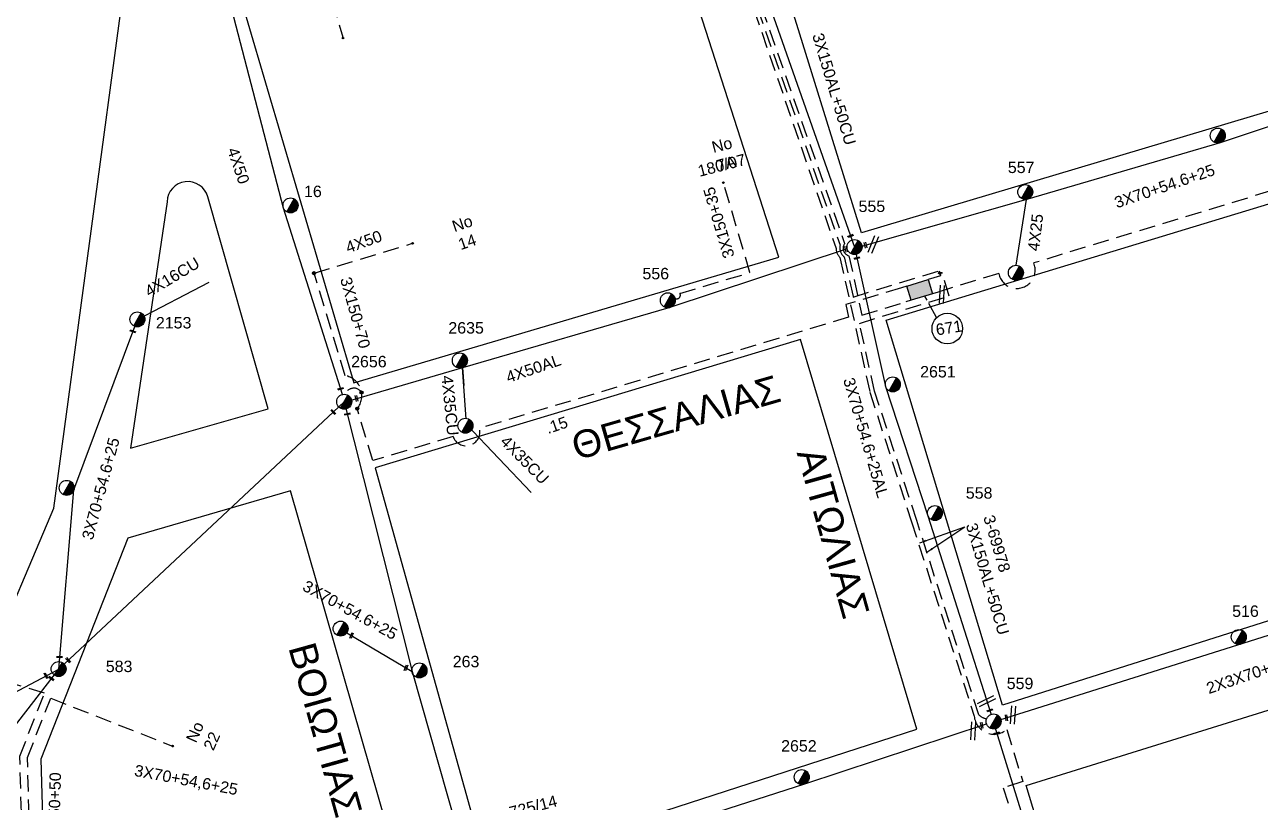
# Model space of a CAD drawing. Header units: millimetres. Extents: x 771 to 3391, y 686 to 1835.
# Drawn here: x 2200.2 to 2394.8, y 1501 to 1623.4 of the extents above; entities that cross this region are included whole.
import ezdxf

# ---------------------------------------------------------------- set-up
doc = ezdxf.new("R2010")
doc.units = ezdxf.units.MM
doc.linetypes.add('DASHED', pattern=[19.05, 12.7, -6.35])
for name, color, linetype in [('Link Box 4 Διευθύνσεων', 7, 'Continuous'), ('Άγνωστα', 7, 'Continuous'), ('Γυμνά εναέρια ΧΤ (3Φ)   4x16CU', 7, 'Continuous'), ('Γυμνά εναέρια ΧΤ (3Φ)   4x35CU', 7, 'Continuous'), ('Γυμνά εναέρια ΧΤ και ΦΟΠ (3Φ)   4x50+16AL', 7, 'Continuous'), ('Εναέρια παροχή ΧΤ 4x16', 7, 'SYN_LINE'), ('Εναέρια παροχή ΧΤ 4x25', 7, 'SYN_LINE'), ('Επιγραφές - Σχήματα', 7, 'Continuous'), ('Καλώδια ΧΤ   3x150+50CU', 7, 'DASHED'), ('Καλώδια ΧΤ   3x150+70AL', 7, 'DASHED'), ('Καλώδια ΧΤ   3x150AL+50CU', 7, 'DASHED'), ('Μηχανική τομή', 7, 'Continuous'), ('Στύλος ΦΜ', 7, 'Continuous'), ('Στύλος ΦΜ @ 1', 7, 'Continuous'), ('Συνδέσεις', 7, 'Continuous'), ('Συνεστραμμένα ΧΤ   3x70+54.6+25 AL', 7, 'SYN_LINE'), ('Συνεστραμμένα ΧΤ   4x120+25 AL', 7, 'SYN_LINE'), ('Τομή', 7, 'Continuous'), ('Υπόβαθρο ΔΕΗ', 7, 'Continuous'), ('Υπόγεια Καλώδια Δικτύου ΧΤ   .15', 7, 'DASHED'), ('Υπόγεια καλώδια Παροχών ΧΤ   4x50AL', 7, 'DASHED')]:
    doc.layers.add(name, color=color, linetype=linetype)
doc.styles.add('arial', font='arial.ttf')
doc.styles.get("Standard").update_dxf_attribs({"font": 'arial.ttf'})
doc.linetypes.add('SYN_LINE', pattern='A,0.5,-0.0001,["/\\/\\/\\/",Standard,S=0.1,R=0,X=0,Y=-0.05],-0.25', length=0.7501)
doc.dimstyles.new('ISO-25', dxfattribs={"dimtxt": 2.5, "dimasz": 2.5, "dimexe": 1.25, "dimexo": 0.625, "dimtad": 1, "dimtxsty": 'Standard', "dimcen": 2.5, "dimadec": 0, "dimazin": 0, "dimtfac": 1, "dimtmove": 0, "dimatfit": 3, "dimfxl": 1, "dimarcsym": 0})

# ---------------------------------------------------------------- blocks, each defined once
blk = doc.blocks.new('LINK BOX 4 ΑΝΑΧΩΡΗΣΕΩΝ')
at = {"layer": 'Link Box 4 Διευθύνσεων', "ltscale": 40}
blk.add_hatch(color=256, dxfattribs=at).paths.add_polyline_path([(-3.54, 0), (-3.54, -4.67), (3.54, -4.67), (3.54, 0)])
for p, q in [((-3.54, 0), (-5.33, 0)), ((5.33, 0), (3.54, 0)), ((-3.54, -4.67), (-5.33, -4.67)), ((5.33, -4.67), (3.54, -4.67))]:
    blk.add_line(p, q, dxfattribs=at)
blk.add_lwpolyline([(-3.54, -4.67), (-3.54, 0), (3.54, 0), (3.54, -4.67)], close=True, dxfattribs=at)
blk = doc.blocks.new('ΥΠΑΡΧΩΝ ΤΣΙΜΕΝΤΕΝΙΟΣ ΣΤΥΛΟΣ')
at = {"layer": 'Στύλος ΦΜ'}
blk.add_hatch(color=7, dxfattribs=at).paths.add_polyline_path([(-1.29, -2.28, 0.574793), (2.62, 0, 0.268822), (1.3, 2.27)])
at = {"layer": 'Στύλος ΦΜ', "color": 7}
blk.add_line((-1.29, -2.28), (1.3, 2.27), dxfattribs=at)
blk.add_circle((0, 0), 2.62, dxfattribs=at)
at = {"layer": 'Στύλος ΦΜ', "flags": 4}
for tag, p in [('ΑΡΙΘΜΟΣ', (-4.68, 8.05)), ('ΤΥΠΟΣ', (-4.91, 3.03))]:
    blk.add_attdef(tag, p, '', height=4, dxfattribs=at)
blk = doc.blocks.new('ΜΗΧΑΝΙΚΗ ΤΟΜΗ')
at = {"layer": 'Μηχανική τομή', "ltscale": 40}
for p, q in [((-1.89, 0.78), (1.89, 0.78)), ((1.89, 0), (-1.89, 0))]:
    blk.add_line(p, q, dxfattribs=at)
blk = doc.blocks.new('ΤΟΜΗ')
at = {"layer": 'Τομή', "ltscale": 40}
for p, q in [((-5.68, 0), (5.68, 0)), ((5.68, -2.33), (-5.68, -2.33))]:
    blk.add_line(p, q, dxfattribs=at)
blk = doc.blocks.new('_ΣΥΝΔΕΣΗ')
at = {"layer": 'Συνδέσεις', "linetype": 'SYN_LINE', "ltscale": 40}
blk.add_hatch(color=256, dxfattribs=at).paths.add_polyline_path([(0.5, -0.01, 1), (-0.5, -0.01, 1)])
at = {"layer": 'Συνδέσεις'}
blk.add_circle((0, -0.01), 0.5, dxfattribs=at)
blk = doc.blocks.new('TSONTA XT1')
at = {"ltscale": 40}
h = blk.add_hatch(color=256, dxfattribs=at)
h.dxf.hatch_style = 1
h.paths.add_polyline_path([(595.96, 2487.66), (597.07, 2488.77), (595.96, 2489.87), (594.85, 2488.77)])
blk.add_lwpolyline([(594.85, 2488.77), (595.96, 2489.87), (597.07, 2488.77), (595.96, 2487.66)], close=True, dxfattribs=at)

msp = doc.modelspace()

# ---------------------------------------------------------------- linework, layer by layer
at = {"layer": 'Άγνωστα', "color": 133, "linetype": 'DASHED', "ltscale": 0.2}
msp.add_lwpolyline([(2302.6054, 1580.28836, 0.760669715), (2303.36174, 1581.08025), (2314.40371, 1584.34415), (2310.21538, 1598.51355)], format="xyb", dxfattribs=at)
at = {"layer": 'Γυμνά εναέρια ΧΤ (3Φ)   4x35CU', "color": 133}
for points in [[(2269.69394, 1561.33342), (2269.138, 1569.36753), (2269.33086, 1566.58039)], [(2279.95209, 1549.71515), (2269.75641, 1560.43068), (2269.75144, 1560.50242)]]:
    msp.add_lwpolyline(points, dxfattribs=at)
at = {"layer": 'Γυμνά εναέρια ΧΤ και ΦΟΠ (3Φ)   4x50+16AL', "color": 173, "linetype": 'Continuous', "ltscale": 0.2}
msp.add_lwpolyline([(2250.22137, 1565.15989), (2240.96136, 1594.49342), (2230.77915, 1633.71736)], dxfattribs=at)
at = {"layer": 'Γυμνά εναέρια ΧΤ και ΦΟΠ (3Φ)   4x50+16AL', "color": 133, "linetype": 'Continuous', "ltscale": 0.2}
msp.add_lwpolyline([(2329.72186, 1588.07968), (2301.62732, 1578.81486), (2269.138, 1569.36753), (2251.01384, 1564.0339)], dxfattribs=at)
at = {"layer": 'Εναέρια παροχή ΧΤ 4x16', "color": 2, "linetype": 'SYN_LINE', "ltscale": 20}
msp.add_lwpolyline([(2217.94861, 1576.98798), (2229.26001, 1582.84624)], dxfattribs=at)
at = {"layer": 'Εναέρια παροχή ΧΤ 4x25', "color": 5, "linetype": 'Continuous', "ltscale": 0.2}
msp.add_lwpolyline([(2356.32934, 1585.5026), (2357.92797, 1595.86772)], dxfattribs=at)
at = {"layer": 'Καλώδια ΧΤ   3x150+50CU', "color": 2, "linetype": 'DASHED', "ltscale": 0.2}
msp.add_lwpolyline([(2307.80651, 1694.31689, 0.617855335), (2303.87028, 1689.74731), (2304.40308, 1672.38382, 0.305282841), (2305.76822, 1669.28327), (2306.21467, 1656.06984, 0.134552215), (2307.67695, 1653.67368), (2315.00273, 1625.78292), (2327.9699, 1588.13123, 0.203006281), (2328.5739, 1586.71162), (2333.29204, 1565.50222), (2339.83672, 1545.13426), (2349.71102, 1514.51809, 0.608622879), (2354.81984, 1512.41433), (2357.36615, 1504.2069), (2354.28186, 1503.25001), (2362.49201, 1476.78657), (2367.19553, 1461.54593), (2387.85221, 1467.96832)], format="xyb", dxfattribs=at)
at = {"layer": 'Καλώδια ΧΤ   3x150+50CU', "color": 27, "linetype": 'DASHED', "ltscale": 0.2}
for points in [[(2307.75091, 1693.71413, 0.62956351), (2304.42063, 1689.97728), (2305.05591, 1672.33343, 0.35088089), (2306.40263, 1669.67835), (2306.93805, 1656.23584, 0.198771607), (2308.39873, 1653.83806), (2315.58563, 1625.95926), (2328.60478, 1588.6692, 0.306499576), (2329.25733, 1586.80592), (2330.65775, 1580.50316), (2344.16856, 1584.61032), (2344.38744, 1583.84235), (2343.33945, 1583.5241)], [(2351.66799, 1514.0924, -0.129099598), (2350.42058, 1514.72883), (2340.67061, 1545.33278), (2334.00817, 1565.69092), (2331.64006, 1576.36032), (2345.7905, 1580.66114), (2344.69407, 1584.26857, 0.482948742), (2344.48676, 1584.30354)]]:
    msp.add_lwpolyline(points, format="xyb", dxfattribs=at)
at = {"layer": 'Καλώδια ΧΤ   3x150+50CU', "color": 173, "linetype": 'DASHED', "ltscale": 0.2}
msp.add_lwpolyline([(2307.68158, 1692.96247, 0.654122819), (2305.10018, 1690.26124), (2305.8063, 1672.26132, 0.442526595), (2307.12708, 1670.23318), (2307.69366, 1656.12101, 0.254242829), (2309.08124, 1654.15594), (2316.22591, 1626.15295), (2329.30298, 1588.91439, 0.516643466), (2329.97472, 1586.98878), (2332.03678, 1577.65239), (2338.9192, 1579.74247)], format="xyb", dxfattribs=at)
at = {"layer": 'Καλώδια ΧΤ   3x150+50CU', "color": 30, "linetype": 'DASHED', "ltscale": 0.2}
msp.add_lwpolyline([(2454.79574, 1611.84467), (2453.80761, 1615.20717), (2422.07565, 1605.8505), (2421.88069, 1604.9586), (2359.08563, 1585.8667, -1.104831765), (2353.57031, 1584.19179), (2344.01767, 1581.2908)], format="xyb", dxfattribs=at)
at = {"layer": 'Καλώδια ΧΤ   3x150+50CU', "linetype": 'DASHED', "ltscale": 0.2}
msp.add_lwpolyline([(2332.03738, 1577.65257), (2332.03738, 1577.65257)], dxfattribs=at)
at = {"layer": 'Καλώδια ΧΤ   3x150+50CU', "color": 151, "linetype": 'DASHED', "ltscale": 0.2}
msp.add_lwpolyline([(2207.18012, 1468.67259, 0.913197862), (2206.24816, 1469.35388), (2200.33319, 1476.44557), (2199.42786, 1508.24191), (2203.32714, 1518.15634), (2182.16755, 1524.29321), (2179.53288, 1514.77973)], format="xyb", dxfattribs=at)
at = {"layer": 'Καλώδια ΧΤ   3x150+50CU', "color": 1, "linetype": 'DASHED', "ltscale": 0.2}
msp.add_lwpolyline([(2192.09615, 1475.66644), (2201.54578, 1476.02027), (2200.63435, 1508.03093), (2204.30029, 1517.35204), (2223.48957, 1509.805)], dxfattribs=at)
at = {"layer": 'Καλώδια ΧΤ   3x150+70AL', "color": 6, "linetype": 'DASHED', "ltscale": 0.2}
msp.add_lwpolyline([(2258.704, 1642.15951, 0.669532434), (2258.15271, 1641.6278), (2245.52464, 1637.99699), (2250.29963, 1621.38947)], format="xyb", dxfattribs=at)
at = {"layer": 'Καλώδια ΧΤ   3x150+70AL', "color": 173, "linetype": 'DASHED', "ltscale": 0.2}
msp.add_lwpolyline([(2252.56441, 1562.9426, 0.573466153), (2250.65348, 1568.1216), (2245.76219, 1584.2635)], format="xyb", dxfattribs=at)
msp.add_arc((2252.02776, 1564.70225), 1.449, 32.3769279, 160.557976, dxfattribs=at)
at = {"layer": 'Συνεστραμμένα ΧΤ   3x70+54.6+25 AL', "color": 5, "linetype": 'SYN_LINE', "ltscale": 20}
msp.add_lwpolyline([(2332.03234, 1588.50305), (2358.20781, 1595.94731), (2388.5031, 1604.81954), (2422.40398, 1616.11991), (2412.17331, 1649.91587), (2404.7622, 1684.11662), (2401.22323, 1706.7755), (2401.22323, 1706.7755)], dxfattribs=at)
at = {"layer": 'Συνεστραμμένα ΧΤ   3x70+54.6+25 AL', "color": 133, "ltscale": 20}
msp.add_lwpolyline([(2309.91076, 1656.14033), (2317.49279, 1626.42311), (2330.86349, 1588.37671), (2335.76535, 1566.41175), (2342.42654, 1546.05743), (2352.38717, 1514.79227)], dxfattribs=at)
at = {"layer": 'Συνεστραμμένα ΧΤ   3x70+54.6+25 AL', "color": 2, "linetype": 'SYN_LINE', "ltscale": 20}
msp.add_lwpolyline([(2186.63944, 1511.12784), (2195.13414, 1508.48632), (2205.55113, 1521.93489), (2207.94532, 1550.12316), (2217.53546, 1575.8855)], dxfattribs=at)
at = {"layer": 'Συνεστραμμένα ΧΤ   3x70+54.6+25 AL', "color": 30, "ltscale": 20}
for points in [[(2186.67824, 1511.96809), (2205.55113, 1521.93489), (2250.50839, 1564.01577)], [(2250.50839, 1564.01577), (2261.19941, 1521.53522), (2270.9176, 1487.37491), (2279.66876, 1458.08505), (2287.13412, 1436.89421)], [(2352.73252, 1513.61392), (2397.03238, 1527.55758), (2439.44204, 1540.729)]]:
    msp.add_lwpolyline(points, dxfattribs=at)
at = {"layer": 'Συνεστραμμένα ΧΤ   3x70+54.6+25 AL', "color": 30, "ltscale": 15}
msp.add_lwpolyline([(2250.92827, 1527.65348), (2261.19941, 1521.53522)], dxfattribs=at)
at = {"layer": 'Συνεστραμμένα ΧΤ   3x70+54.6+25 AL', "color": 27, "ltscale": 20}
msp.add_lwpolyline([(2374.24535, 1444.16262), (2352.73327, 1513.6115)], dxfattribs=at)
at = {"layer": 'Συνεστραμμένα ΧΤ   4x120+25 AL', "color": 151, "linetype": 'SYN_LINE', "ltscale": 20}
msp.add_lwpolyline([(2208.43103, 1467.85942), (2236.31901, 1476.03022), (2270.9176, 1487.37491), (2297.58991, 1495.67158), (2323.03293, 1503.84942), (2351.65244, 1513.30907)], dxfattribs=at)
at = {"layer": 'Υπόβαθρο ΔΕΗ'}
for points in [[(2311.80178, 1655.59511), (2393.74243, 1679.40861), (2410.21421, 1613.97542), (2331.94021, 1590.58892), (2311.80178, 1655.59511)], [(2252.00929, 1567.01341), (2318.95451, 1586.80174), (2297.95467, 1651.98198), (2232.53605, 1633.17284), (2252.00929, 1567.01341)], [(2113.14368, 1545.55618), (2194.0702, 1522.08523), (2204.78948, 1547.28419), (2215.99885, 1630.62953), (2174.63274, 1631.33916), (2139.1405, 1638.93281), (2113.14368, 1545.55618)], [(2335.85007, 1576.86349), (2413.37759, 1600.43457), (2428.34388, 1539.74275), (2354.14643, 1516.22317), (2335.85007, 1576.86349)], [(2342.2801, 1579.99536), (2341.91659, 1580.65273)], [(2343.79429, 1577.25705), (2342.57346, 1579.46484)], [(2272.98579, 1490.55215), (2340.69432, 1512.44568), (2322.34799, 1573.82794), (2255.38076, 1553.6128), (2272.98579, 1490.55215)], [(2208.73958, 1470.57595), (2260.1656, 1486.98174), (2242.04733, 1549.99963), (2216.44728, 1542.5549), (2202.7617, 1507.75762), (2203.64651, 1476.68223), (2208.73958, 1470.57595)], [(2357.88125, 1503.57685), (2431.55459, 1526.5307), (2443.85696, 1474.88579), (2375.33365, 1446.07578), (2357.88125, 1503.57685)]]:
    msp.add_lwpolyline(points, dxfattribs=at)
msp.add_lwpolyline([(2216.84156, 1556.73444), (2238.51245, 1562.89221), (2229.02304, 1596.29862, 0.855916079), (2222.61577, 1595.51427), (2216.84156, 1556.73444)], format="xyb", dxfattribs=at)
msp.add_circle((2345.47425, 1575.52754), 2.41111, dxfattribs=at)
at = {"layer": 'Υπόγεια Καλώδια Δικτύου ΧΤ   .15', "color": 173, "linetype": 'DASHED', "ltscale": 0.2}
msp.add_lwpolyline([(2338.24098, 1581.97577), (2329.48288, 1579.31202), (2329.92195, 1577.34611), (2271.80288, 1559.80193, -0.958604909), (2267.6487, 1558.54793), (2255.03996, 1554.74177), (2252.56441, 1562.9426)], format="xyb", dxfattribs=at)
at = {"layer": 'Υπόγεια καλώδια Παροχών ΧΤ   4x50AL', "color": 173, "linetype": 'DASHED', "ltscale": 0.2}
msp.add_lwpolyline([(2245.76219, 1584.2635), (2261.28861, 1588.9683)], dxfattribs=at)

# ---------------------------------------------------------------- block references
at = {"layer": 'Link Box 4 Διευθύνσεων', "xscale": 0.4999999999999998, "yscale": 0.4999999999999998, "zscale": 0.4999999999999998, "rotation": 16.89272047965918}
msp.add_blockref('LINK BOX 4 ΑΝΑΧΩΡΗΣΕΩΝ', (2340.79021, 1582.74993), dxfattribs=at)
at = {"layer": 'Μηχανική τομή'}
for p, xscale, yscale, zscale, rotation in [((2330.28701, 1590.03936), 0.25, 0.25, 0.25, 21.69751973304074), ((2329.64377, 1588.05392), 0.249999999999919, 0.249999999999919, 0.249999999999919, 101.9574263606144), ((2332.6849, 1588.68864), 0.249999999999919, 0.249999999999919, 0.249999999999919, 101.9574263606144), ((2331.25069, 1586.54252), 0.25, 0.25, 0.25, 13.81588761472124), ((2217.2123, 1575.01738), 0.2500000000001928, 0.2500000000001928, 0.2500000000001928, 340.5463662865699), ((2249.96554, 1565.97031), 0.25, 0.25, 0.25, 15.44652342849172), ((2252.52549, 1564.55756), 0.249999999999919, 0.249999999999919, 0.249999999999919, 102.72345310683), ((2248.71053, 1562.33294), 0.2500000000001928, 0.2500000000001928, 0.2500000000001928, 312.897464163333), ((2251.02117, 1561.97827), 0.2500000000001927, 0.2500000000001927, 0.2500000000001927, 11.16883176046481), ((2251.75366, 1527.16182), 0.249999999999919, 0.249999999999919, 0.249999999999919, 68.45138536945211), ((2205.7041, 1523.7359), 0.2499999999999681, 0.2499999999999681, 0.2499999999999681, 0.3070547268033625), ((2206.93858, 1523.24999), 0.2500000000001928, 0.2500000000001928, 0.2500000000001928, 312.897464163333), ((2260.32914, 1522.09028), 0.249999999999919, 0.249999999999919, 0.249999999999919, 68.45138536945211), ((2203.46877, 1520.84591), 0.2500000000001928, 0.2500000000001928, 0.2500000000001928, 294.8787790666561), ((2204.33709, 1520.36754), 0.2500000000001927, 0.2500000000001927, 0.2500000000001927, 326.0475986934575), ((2352.19791, 1515.34178), 0.25, 0.25, 0.25, 17.93393506044018), ((2354.68444, 1514.24184), 0.2500000000001928, 0.2500000000001928, 0.2500000000001928, 278.9517174176443), ((2350.98778, 1513.08576), 0.249999999999919, 0.249999999999919, 0.249999999999919, 102.72345310683), ((2353.31789, 1511.72413), 0.25, 0.25, 0.25, 17.93393506044018)]:
    msp.add_blockref('ΜΗΧΑΝΙΚΗ ΤΟΜΗ', p, dxfattribs=dict(at, xscale=xscale, yscale=yscale, zscale=zscale, rotation=rotation))
at = {"layer": 'Στύλος ΦΜ @ 1', "ltscale": 40, "xscale": 0.4499999999998181, "yscale": 0.4499999999998181, "zscale": 0.4499999999998181}
for p in [(2388.06572, 1605.91309), (2356.2692, 1584.32637), (2269.60189, 1560.24535), (2206.81699, 1550.46083), (2249.94151, 1528.29648)]:
    msp.add_blockref('ΥΠΑΡΧΩΝ ΤΣΙΜΕΝΤΕΝΙΟΣ ΣΤΥΛΟΣ', p, dxfattribs=at)
at = {"layer": 'Στύλος ΦΜ @ 1', "ltscale": 40}
ref = msp.add_blockref('ΥΠΑΡΧΩΝ ΤΣΙΜΕΝΤΕΝΙΟΣ ΣΤΥΛΟΣ', (2357.74817, 1597.03169), dxfattribs=dict(at, xscale=0.4499999999998181, yscale=0.4499999999998181, zscale=0.4499999999998181))
ref.add_attrib('ΤΥΠΟΣ', '557', (2355.00353, 1600.02192), dxfattribs={"layer": 'Στύλος ΦΜ', "height": 1.8, "flags": 4})
ref = msp.add_blockref('ΥΠΑΡΧΩΝ ΤΣΙΜΕΝΤΕΝΙΟΣ ΣΤΥΛΟΣ', (2242.05636, 1594.92714), dxfattribs=dict(at, xscale=0.4499999999998181, yscale=0.4499999999998181, zscale=0.4499999999998181))
ref.add_attrib('ΤΥΠΟΣ', '16', (2244.18205, 1596.23657), dxfattribs={"layer": 'Στύλος ΦΜ', "height": 1.8, "flags": 4})
ref = msp.add_blockref('ΥΠΑΡΧΩΝ ΤΣΙΜΕΝΤΕΝΙΟΣ ΣΤΥΛΟΣ', (2330.86122, 1588.37801), dxfattribs=dict(at, xscale=0.4499999999998181, yscale=0.4499999999998181, zscale=0.4499999999998181))
ref.add_attrib('ΤΥΠΟΣ', '555', (2331.4964, 1593.89337), dxfattribs={"layer": 'Στύλος ΦΜ', "height": 1.8, "flags": 4})
ref = msp.add_blockref('ΥΠΑΡΧΩΝ ΤΣΙΜΕΝΤΕΝΙΟΣ ΣΤΥΛΟΣ', (2301.46822, 1579.98183), dxfattribs=dict(at, xscale=0.4499999999998181, yscale=0.4499999999998181, zscale=0.4499999999998181))
ref.add_attrib('ΤΥΠΟΣ', '556', (2297.46805, 1583.29218), dxfattribs={"layer": 'Στύλος ΦΜ', "height": 1.8, "flags": 4})
ref = msp.add_blockref('ΥΠΑΡΧΩΝ ΤΣΙΜΕΝΤΕΝΙΟΣ ΣΤΥΛΟΣ', (2217.94634, 1576.98927), dxfattribs=dict(at, xscale=0.4499999999998181, yscale=0.4499999999998181, zscale=0.4499999999998181))
ref.add_attrib('ΤΥΠΟΣ', '2153', (2220.85794, 1575.55129), dxfattribs={"layer": 'Στύλος ΦΜ', "height": 1.8, "flags": 4})
ref = msp.add_blockref('ΥΠΑΡΧΩΝ ΤΣΙΜΕΝΤΕΝΙΟΣ ΣΤΥΛΟΣ', (2268.71891, 1570.5151), dxfattribs=dict(at, xscale=0.4499999999998181, yscale=0.4499999999998181, zscale=0.4499999999998181))
ref.add_attrib('ΤΥΠΟΣ', '2635', (2266.90955, 1574.7492), dxfattribs={"layer": 'Στύλος ΦΜ', "height": 1.8, "flags": 4})
ref = msp.add_blockref('ΥΠΑΡΧΩΝ ΤΣΙΜΕΝΤΕΝΙΟΣ ΣΤΥΛΟΣ', (2250.50613, 1564.01706), dxfattribs=dict(at, xscale=0.4499999999998181, yscale=0.4499999999998181, zscale=0.4499999999998181))
ref.add_attrib('ΤΥΠΟΣ', '2656', (2251.59708, 1569.43911), dxfattribs={"layer": 'Στύλος ΦΜ', "height": 1.8, "flags": 4})
ref = msp.add_blockref('ΥΠΑΡΧΩΝ ΤΣΙΜΕΝΤΕΝΙΟΣ ΣΤΥΛΟΣ', (2336.89477, 1566.74574), dxfattribs=dict(at, xscale=0.4499999999998181, yscale=0.4499999999998181, zscale=0.4499999999998181))
ref.add_attrib('ΤΥΠΟΣ', '2651', (2341.19097, 1567.84276), dxfattribs={"layer": 'Στύλος ΦΜ', "height": 1.8, "flags": 4})
ref = msp.add_blockref('ΥΠΑΡΧΩΝ ΤΣΙΜΕΝΤΕΝΙΟΣ ΣΤΥΛΟΣ', (2343.52045, 1546.49389), dxfattribs=dict(at, xscale=0.4499999999998181, yscale=0.4499999999998181, zscale=0.4499999999998181))
ref.add_attrib('ΤΥΠΟΣ', '558', (2348.3855, 1548.75499), dxfattribs={"layer": 'Στύλος ΦΜ', "height": 1.8, "flags": 4})
ref = msp.add_blockref('ΥΠΑΡΧΩΝ ΤΣΙΜΕΝΤΕΝΙΟΣ ΣΤΥΛΟΣ', (2391.37168, 1526.97496), dxfattribs=dict(at, xscale=0.4499999999998181, yscale=0.4499999999998181, zscale=0.4499999999998181))
ref.add_attrib('ΤΥΠΟΣ', '516', (2390.32134, 1530.14666), dxfattribs={"layer": 'Στύλος ΦΜ', "height": 1.8, "flags": 4})
ref = msp.add_blockref('ΥΠΑΡΧΩΝ ΤΣΙΜΕΝΤΕΝΙΟΣ ΣΤΥΛΟΣ', (2262.36316, 1521.71637), dxfattribs=dict(at, xscale=0.4499999999998181, yscale=0.4499999999998181, zscale=0.4499999999998181))
ref.add_attrib('ΤΥΠΟΣ', '263', (2267.59721, 1522.21471), dxfattribs={"layer": 'Στύλος ΦΜ', "height": 1.8, "flags": 4})
ref = msp.add_blockref('ΥΠΑΡΧΩΝ ΤΣΙΜΕΝΤΕΝΙΟΣ ΣΤΥΛΟΣ', (2205.54886, 1521.93618), dxfattribs=dict(at, xscale=0.4499999999998181, yscale=0.4499999999998181, zscale=0.4499999999998181))
ref.add_attrib('ΤΥΠΟΣ', '583', (2212.9684, 1521.45278), dxfattribs={"layer": 'Στύλος ΦΜ', "height": 1.8, "flags": 4})
ref = msp.add_blockref('ΥΠΑΡΧΩΝ ΤΣΙΜΕΝΤΕΝΙΟΣ ΣΤΥΛΟΣ', (2352.7707, 1513.67869), dxfattribs=dict(at, xscale=0.4499999999998181, yscale=0.4499999999998181, zscale=0.4499999999998181))
ref.add_attrib('ΤΥΠΟΣ', '559', (2354.82865, 1518.77635), dxfattribs={"layer": 'Στύλος ΦΜ', "height": 1.8, "flags": 4})
ref = msp.add_blockref('ΥΠΑΡΧΩΝ ΤΣΙΜΕΝΤΕΝΙΟΣ ΣΤΥΛΟΣ', (2322.55109, 1504.92411), dxfattribs=dict(at, xscale=0.4499999999998181, yscale=0.4499999999998181, zscale=0.4499999999998181))
ref.add_attrib('ΤΥΠΟΣ', '2652', (2319.30581, 1508.94187), dxfattribs={"layer": 'Στύλος ΦΜ', "height": 1.8, "flags": 4})
at = {"layer": 'Συνδέσεις'}
for p, xscale, yscale, zscale in [((2250.33346, 1621.2718), 0.25, 0.25, 0.25), ((2310.21538, 1598.51355), 0.25, 0.25, 0.25), ((2261.28721, 1588.96787), 0.25, 0.25, 0.25), ((2245.76219, 1584.2635), 0.4777242751394019, 0.4777242751394019, 0.4777242751394019), ((2253.23368, 1565.4773), 0.4777242751394019, 0.4777242751394019, 0.4777242751394019), ((2252.56441, 1562.9426), 0.4777242751394019, 0.4777242751394019, 0.4777242751394019), ((2223.48957, 1509.805), 0.25, 0.25, 0.25)]:
    msp.add_blockref('_ΣΥΝΔΕΣΗ', p, dxfattribs=dict(at, xscale=xscale, yscale=yscale, zscale=zscale))
at = {"layer": 'Συνδέσεις', "xscale": 0.2, "yscale": 0.2, "zscale": 0.2, "rotation": 16.08122951560136}
msp.add_blockref('TSONTA XT1', (2367.62345, 1072.95012), dxfattribs=at)
at = {"layer": 'Τομή'}
for p, xscale, yscale, zscale, rotation in [((2334.08554, 1588.67061), 0.2499999999998873, 0.2499999999998873, 0.2499999999998873, 248.1909067709115), ((2344.89718, 1580.8901), 0.2500000000000557, 0.2500000000000557, 0.2500000000000557, 266.3054486218056), ((2351.76101, 1516.61033), 0.2500000000000557, 0.2500000000000557, 0.2500000000000557, 205.8507521837989), ((2356.10034, 1514.67396), 0.2500000000000557, 0.2500000000000557, 0.2500000000000557, 266.3054486218056), ((2349.82772, 1512.17979), 0.2500000000000557, 0.2500000000000557, 0.2500000000000557, 266.3054486218056)]:
    msp.add_blockref('ΤΟΜΗ', p, dxfattribs=dict(at, xscale=xscale, yscale=yscale, zscale=zscale, rotation=rotation))

# ---------------------------------------------------------------- texts
at = {"ltscale": 40, "char_height": 4, "width": 67.4273804, "attachment_point": 1, "style": 'arial'}
for s, insert, rotation in [('{\\H1.083x;ΘEΣΣAΛIAΣ}', (2285.90429, 1558.93622), 16.0911347), ('{\\H1.083x;AITΩΛIAΣ}', (2325.90724, 1557.17125), 285.6304902), ('{\\H1.083x;BΟΙΩΤΙΑΣ}', (2245.85802, 1526.49748), 285.6304902)]:
    msp.add_mtext(s, dxfattribs=dict(at, insert=insert, rotation=rotation))
at = {"layer": 'Άγνωστα', "color": 7}
note = msp.add_mtext_dynamic_manual_height_columns('Nο ', width=1.8, gutter_width=1.89054, heights=[0.04535, 0], dxfattribs=dict(at, insert=(2304.63094, 1603.99597), char_height=1.8, attachment_point=1, rotation=14.4666953))
for column, words in zip(note.columns.linked_columns, ['7A']):
    column.text = words
at = {"layer": 'Άγνωστα', "color": 7, "char_height": 1.8, "attachment_point": 1}
for s, gutter_width, insert, rotation in [('4X50', 12.5, (2233.77065, 1604.25143), 288.8177806), ('180/07', 1.89054, (2306.00934, 1601.1621), 14.4666953), ('3X70+54.6+25', 12.5, (2371.58669, 1596.1608), 18.8177806), ('3X150+35', 12.5, (2310.2708, 1586.42386), 106.4701371), ('4X50', 12.5, (2250.51437, 1589.07217), 19.8281998), ('3X150+70', 12.5, (2251.58785, 1583.83323), 285.5118235), ('671', 12.5, (2343.52178, 1576.22676), 9.0165632), ('3X70+54.6+25', 12.5, (2209.16754, 1542.61119), 75.0023565), ('3X70+54.6+25', 12.5, (2244.64856, 1536.00453), 331.1404087), ('2X3X70+54.6+25', 12.5, (2386.06354, 1519.68166), 18.8177806), ('3X70+54,6+25', 12.5, (2217.68815, 1506.90671), 349.2797997), ('3X150+50', 12.5, (2203.83784, 1494.16299), 88.5652747), ('725/14', 1.89054, (2276.30316, 1500.18845), 14.4666953)]:
    msp.add_mtext_dynamic_manual_height_columns(s, width=1.8, gutter_width=gutter_width, heights=[0.04535], dxfattribs=dict(at, insert=insert, rotation=rotation))
at = {"layer": 'Άγνωστα', "color": 7}
note = msp.add_mtext_dynamic_manual_height_columns('No ', width=1.8, gutter_width=1.76655, heights=[0.04535, 0], dxfattribs=dict(at, insert=(2224.07607, 1507.6638), char_height=1.8, attachment_point=1, rotation=66.0193633))
for column, words in zip(note.columns.linked_columns, ['22']):
    column.text = words
at = {"layer": 'Γυμνά εναέρια ΧΤ (3Φ)   4x16CU', "color": 7, "insert": (2218.88376, 1581.97924), "char_height": 1.8, "attachment_point": 1, "rotation": 30.971919}
msp.add_mtext_dynamic_manual_height_columns('4X16CU', width=1.8, gutter_width=12.5, heights=[0.04535], dxfattribs=at)
at = {"layer": 'Γυμνά εναέρια ΧΤ (3Φ)   4x35CU', "color": 7, "char_height": 1.8, "attachment_point": 1}
for insert, rotation in [((2267.60911, 1568.24015), 275.6569109), ((2276.22961, 1558.87804), 314.6575577)]:
    msp.add_mtext_dynamic_manual_height_columns('4X35CU', width=1.8, gutter_width=12.5, heights=[0.04535], dxfattribs=dict(at, insert=insert, rotation=rotation))
at = {"layer": 'Εναέρια παροχή ΧΤ 4x25', "color": 7, "insert": (2358.11296, 1587.86468), "char_height": 1.8, "attachment_point": 1, "rotation": 83.2047248}
msp.add_mtext_dynamic_manual_height_columns('4X25', width=1.8, gutter_width=12.5, heights=[0.04535], dxfattribs=at)
at = {"layer": 'Καλώδια ΧΤ   3x150AL+50CU', "color": 7, "char_height": 1.8, "attachment_point": 1}
for s, insert, rotation in [('3X150AL+50CU', (2325.90902, 1622.2386), 286.6108582), ('3X150AL+50CU', (2350.08526, 1545.13165), 286.4759317), ('3-69978', (2352.84055, 1546.36348), 286.4759317)]:
    msp.add_mtext_dynamic_manual_height_columns(s, width=1.8, gutter_width=12.5, heights=[0.04535], dxfattribs=dict(at, insert=insert, rotation=rotation))
at = {"layer": 'Συνεστραμμένα ΧΤ   3x70+54.6+25 AL', "color": 7, "insert": (2330.78045, 1567.9996), "char_height": 1.8, "attachment_point": 1, "rotation": 286.2222233}
msp.add_mtext_dynamic_manual_height_columns('3X70+54.6+25AL', width=1.8, gutter_width=12.5, heights=[0.04535], dxfattribs=at)
at = {"layer": 'Υπόγεια καλώδια Παροχών ΧΤ   4x50AL', "color": 7}
note = msp.add_mtext_dynamic_manual_height_columns('No ', width=1.8, gutter_width=1.73158, heights=[0.04535, 0], dxfattribs=dict(at, insert=(2263.94819, 1591.2738), char_height=1.8, attachment_point=1, rotation=18.8177806))
for column, words in zip(note.columns.linked_columns, ['14']):
    column.text = words
at = {"layer": 'Υπόγεια καλώδια Παροχών ΧΤ   4x50AL', "color": 7, "char_height": 1.8, "attachment_point": 1, "rotation": 18.8177806}
for s, gutter_width, insert in [('4X50AL', 12.5, (2275.77427, 1568.65905)), ('.15', 1.73158, (2282.01669, 1560.62935))]:
    msp.add_mtext_dynamic_manual_height_columns(s, width=1.8, gutter_width=gutter_width, heights=[0.04535], dxfattribs=dict(at, insert=insert))

# ---------------------------------------------------------------- leaders
at = {"layer": 'Επιγραφές - Σχήματα', "ltscale": 40}
for points in [[(2341.16651, 1541.82191), (2348.25067, 1544.33596)], [(2342.26653, 1540.32336), (2348.25067, 1544.33596)]]:
    msp.add_leader(points, dimstyle='ISO-25', override={"dimasz": 1, "dimtad": 0}, dxfattribs=at)

doc.saveas('drawing.dxf')
